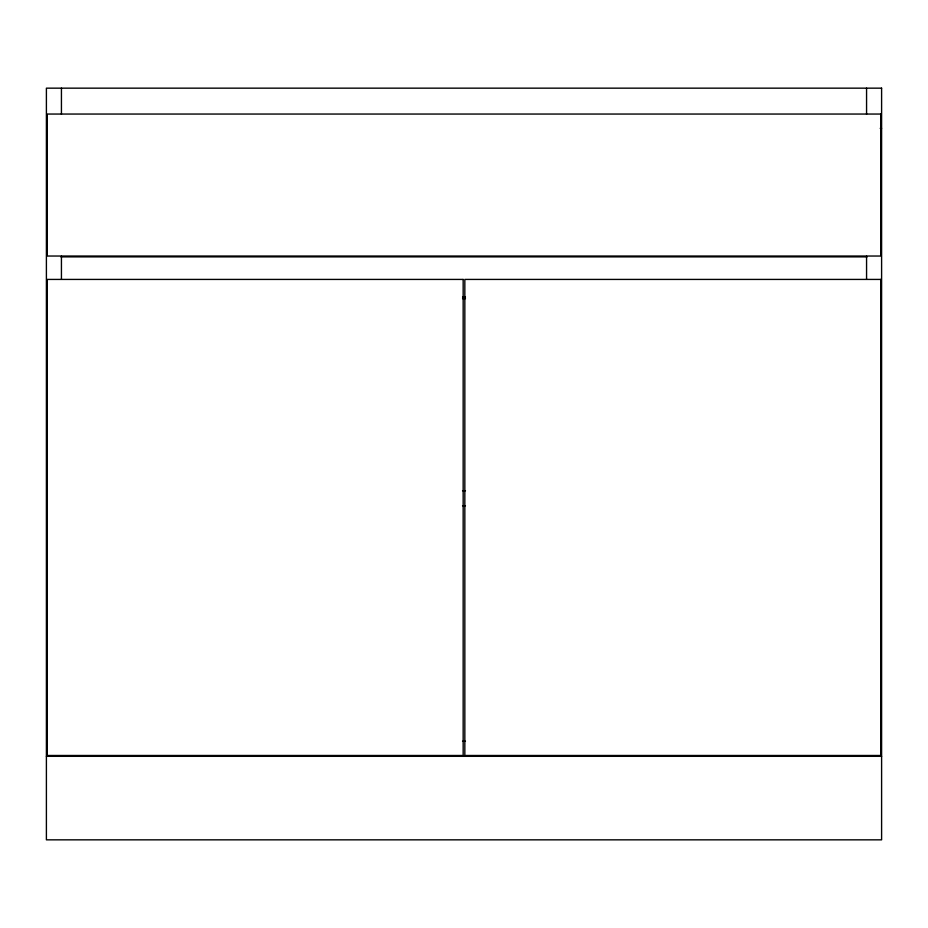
<?xml version="1.0" encoding="UTF-8"?>
<svg xmlns="http://www.w3.org/2000/svg" width="928" height="928" viewBox="0 0 928 928"><rect width="100%" height="100%" fill="white"/><g stroke="black" fill="none" stroke-linecap="round" stroke-linejoin="round"><path stroke-width="1.39" d="M880.208 128.319L881.6 128.319M60.9 256.87L867.1 256.87M462.55 297.03L465.45 297.03M462.55 298.63L465.45 298.63M462.55 490.726L465.45 490.726M462.55 505.76L465.45 505.76M462.55 741.286L465.45 741.286M46.4 756.32L881.6 756.32M866.566 88.16L866.566 114.225M866.566 256.151L866.566 279.316M61.434 88.16L61.434 114.225M61.434 256.151L61.434 279.316M881.6 88.16L46.4 88.16L46.4 839.84L881.6 839.84L881.6 88.16M880.765 114.051L47.235 114.051L47.235 256.035L880.765 256.035L880.765 114.051M463.165 279.421L47.235 279.421L47.235 755.485L463.165 755.485L463.165 279.421M880.765 279.421L464.835 279.421L464.835 755.485L880.765 755.485L880.765 279.421"/></g></svg>
